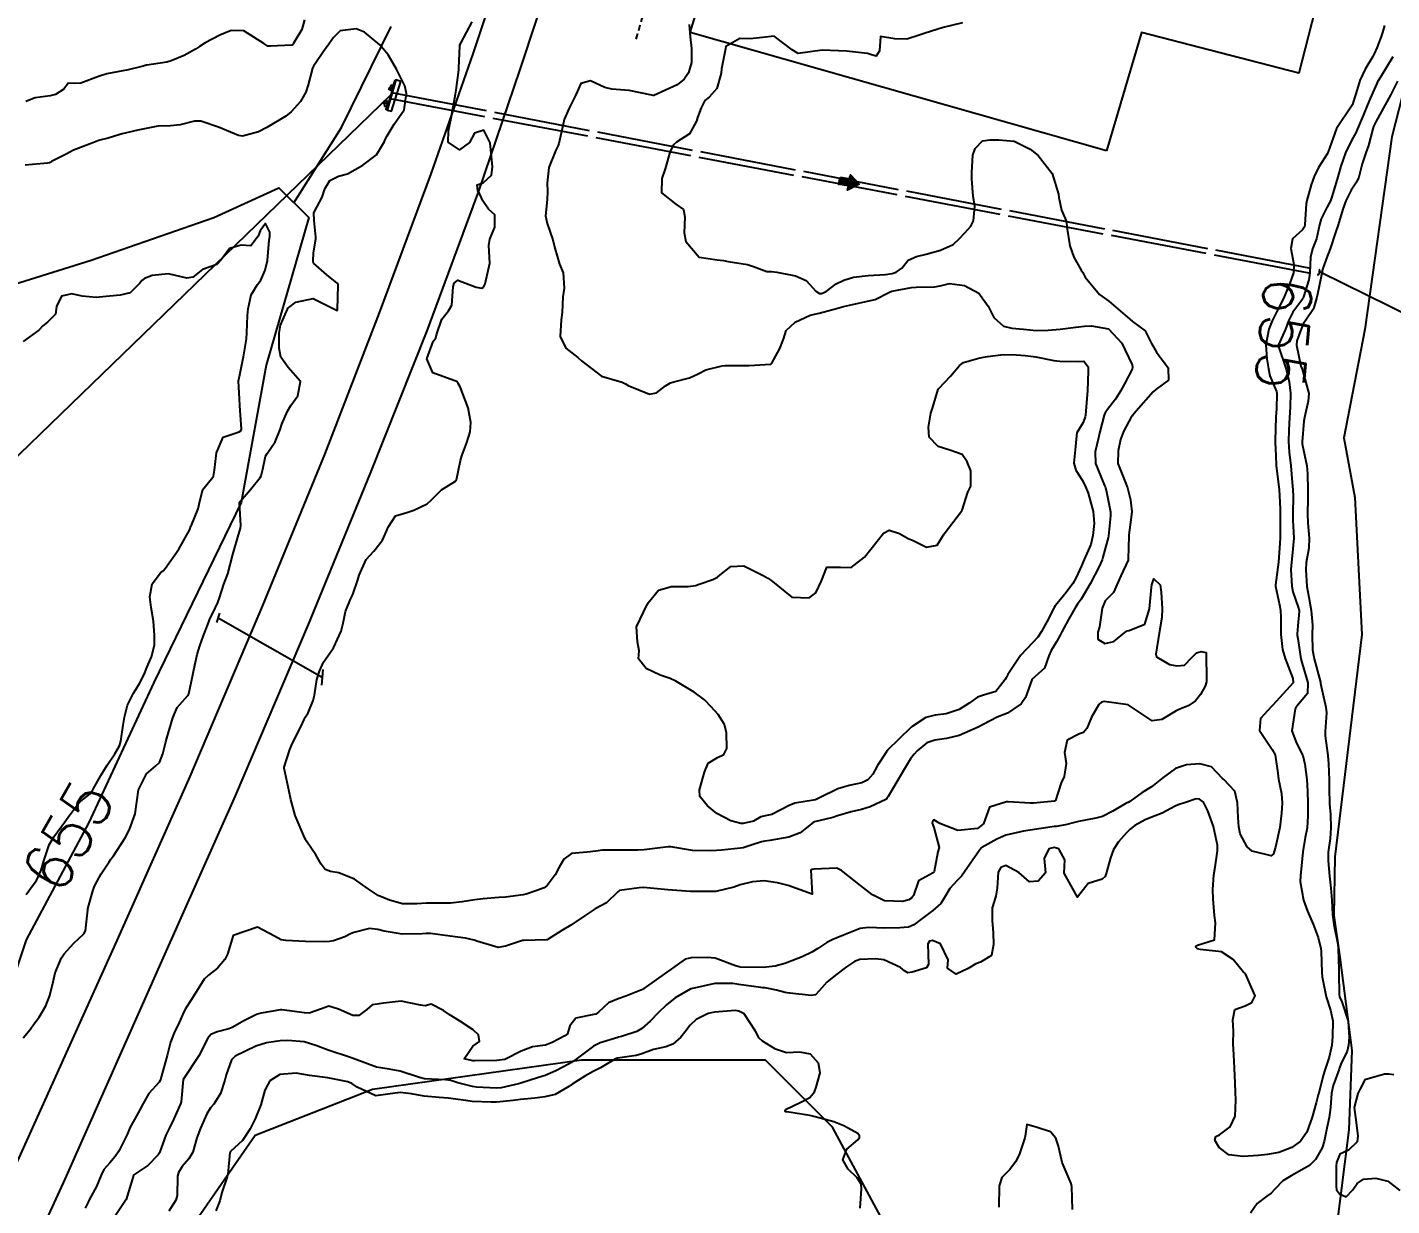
# Model space of a CAD drawing. Header units: metres. Extents: x 292545 to 299085, y 7450245 to 7463078.
# Drawn here: x 296581.4 to 296694.6, y 7460554.3 to 7460652 of the extents above; entities that cross this region are included whole.
import ezdxf
from ezdxf.enums import TextEntityAlignment as Align

# ---------------------------------------------------------------- set-up
doc = ezdxf.new("R2010")
doc.units = ezdxf.units.M
for name, pattern in [('CONTINUO', [0]), ('DASHED', [0.75, 0.5, -0.25]), ('TRACEJADO', [8.7, 8, -0.7])]:
    doc.linetypes.add(name, pattern=pattern)
for name, color, linetype in [('BUEIRO', 151, 'Continuous'), ('Cotas', 45, 'Continuous'), ('Curvas de Nivel 1m', 11, 'Continuous'), ('Curvas de Nivel 5m', 15, 'Continuous'), ('Edificações', 30, 'Continuous'), ('GALERIA', 45, 'Continuous'), ('Hidrografia', 140, 'Continuous'), ('Linha Férrea', 20, 'Continuous'), ('Pórtico', 62, 'Continuous'), ('TEXTO', 45, 'Continuous'), ('Vias Secundárias', 230, 'DASHED')]:
    doc.layers.add(name, color=color, linetype=linetype)
doc.styles.add('SIMPLEX', font='simplex', dxfattribs={"height": 0.2})
doc.styles.add('Style-STANDARD', font='STANDARD.shx')

msp = doc.modelspace()

# ---------------------------------------------------------------- hatches: boundary and pattern name
at = {"layer": 'TEXTO'}
msp.add_hatch(color=256, dxfattribs=at).paths.add_polyline_path([(296648.8, 7460639.61), (296649.6, 7460639.47), (296649.66, 7460639.81), (296650.4, 7460639.03), (296649.43, 7460638.55), (296649.49, 7460638.89), (296648.69, 7460639.03)])

# ---------------------------------------------------------------- linework, layer by layer
at = {"layer": 'BUEIRO', "linetype": 'CONTINUO'}
msp.add_polyline3d([(296688.58, 7460631.93, 0), (296688.51, 7460631.53, 0)], dxfattribs=at)
at = {"layer": 'Curvas de Nivel 1m', "flags": 128}
for points, elevation in [([(296604.38, 7460652.66), (296604.16, 7460651.86), (296603.45, 7460650.67), (296603.41, 7460650.61), (296603.34, 7460650.57), (296601.56, 7460650.48), (296601.34, 7460650.49), (296601.02, 7460650.7), (296599.35, 7460651.74), (296598.31, 7460651.77), (296597.35, 7460651.39), (296596.15, 7460650.76), (296595.66, 7460650.45), (296595.33, 7460650.23), (296594.4, 7460649.7), (296593.32, 7460649.25), (296592.96, 7460649.16), (296591.31, 7460648.9), (296591.25, 7460648.89), (296591.01, 7460648.82), (296589.64, 7460648.5), (296589.31, 7460648.43), (296587.99, 7460648.17), (296587.3, 7460647.97), (296585.84, 7460647.42), (296585.3, 7460647.37), (296584.78, 7460647.41), (296584.42, 7460646.9), (296583.73, 7460646.47), (296583.29, 7460646.37), (296582.03, 7460646.18), (296581.28, 7460645.9)], 657), ([(296658.97, 7460652.41), (296657.36, 7460652.03), (296655.86, 7460651.55), (296655.35, 7460651.39), (296654.35, 7460651.07), (296653.35, 7460651.08), (296652.15, 7460651.29), (296652.08, 7460650.09), (296651.79, 7460649.64), (296651.33, 7460649.78), (296651.09, 7460649.86), (296649.33, 7460650.07), (296647.33, 7460650.15), (296645.33, 7460649.88), (296644.84, 7460650.18), (296643.35, 7460651.3), (296642.36, 7460651.19), (296641.35, 7460651.08), (296640.48, 7460651.1), (296639.34, 7460650.44), (296639.3, 7460650.28), (296639.29, 7460650.25), (296638.97, 7460648.6), (296638.93, 7460648.25), (296638.59, 7460646.96), (296637.95, 7460646.26), (296637.59, 7460645.97), (296637.28, 7460645.36), (296636.98, 7460644.56), (296636.89, 7460644.27), (296636.32, 7460643.21), (296635.25, 7460642.51), (296634.99, 7460642.29), (296634.71, 7460641.77), (296634.31, 7460640.31), (296634.01, 7460639.51), (296634, 7460638.31), (296635.18, 7460637.37), (296635.81, 7460636.92), (296635.94, 7460636.29), (296635.86, 7460634.99), (296636.02, 7460634.29), (296637.13, 7460632.98), (296638.62, 7460632.76), (296639.13, 7460632.7), (296639.52, 7460632.63), (296641.12, 7460632.37), (296641.63, 7460632.21), (296642.72, 7460631.8), (296643.12, 7460631.79), (296643.56, 7460631.75), (296645.12, 7460631.44), (296645.99, 7460631.04), (296646.78, 7460630.15), (296647.1, 7460629.98), (296647.27, 7460629.98), (296647.65, 7460630.14), (296648.48, 7460630.77), (296649.11, 7460631.08), (296649.92, 7460631.32), (296651.12, 7460631.45), (296652.56, 7460631.53), (296653.12, 7460631.64), (296653.45, 7460631.75), (296653.93, 7460632.07), (296654.45, 7460632.74), (296655.13, 7460633.05), (296655.95, 7460633.23), (296657.14, 7460633.55), (296658.18, 7460634.02), (296658.67, 7460634.5), (296659.16, 7460634.99), (296659.64, 7460635.54), (296659.88, 7460636), (296659.98, 7460637.21), (296659.84, 7460638), (296659.73, 7460639.48), (296659.72, 7460640), (296659.81, 7460641.43), (296660.02, 7460642), (296660.62, 7460642.63), (296661.25, 7460642.71), (296661.97, 7460642.7), (296663.25, 7460642.6), (296664.57, 7460641.95), (296665.23, 7460641.4), (296666.4, 7460639.93), (296666.92, 7460638.2), (296666.96, 7460637.92), (296667.18, 7460636.88), (296667.46, 7460636.2), (296667.57, 7460635.91), (296667.62, 7460635.46), (296667.86, 7460633.91), (296668.2, 7460632.97), (296668.81, 7460631.89), (296668.93, 7460631.7), (296669.12, 7460631.33), (296670.31, 7460629.88), (296671.09, 7460629.32), (296672.83, 7460627.85), (296673.07, 7460627.66), (296674.1, 7460626.87), (296674.62, 7460625.83), (296675.04, 7460625.11), (296676.01, 7460623.81), (296676.04, 7460622.78), (296675, 7460622.01), (296674.77, 7460621.82), (296673.36, 7460620.22), (296673.06, 7460619.85), (296673.02, 7460619.81), (296672.98, 7460619.77), (296672.3, 7460618.52), (296672.07, 7460617.86), (296671.88, 7460616.93), (296671.85, 7460615.86), (296672.44, 7460614.34), (296672.64, 7460613.85), (296672.9, 7460612.85), (296673.01, 7460611.85), (296672.87, 7460610.79), (296672.74, 7460609.97), (296672.74, 7460609.85), (296672.71, 7460607.97), (296672.69, 7460607.85), (296672.1, 7460606.57), (296671.78, 7460605.86), (296671.49, 7460605.18), (296670.8, 7460604.49), (296670.54, 7460603.87), (296670.31, 7460602.34), (296670.19, 7460601.88), (296670.18, 7460601.3), (296670.75, 7460600.94), (296671.51, 7460601.11), (296672.42, 7460601.85), (296672.62, 7460602), (296672.77, 7460602.02), (296674.07, 7460602.54), (296674.46, 7460603.82), (296674.62, 7460605.63), (296674.65, 7460605.82), (296674.82, 7460606.32), (296675.35, 7460605.81), (296675.43, 7460605.19), (296675.53, 7460603.81), (296675.5, 7460603.09), (296675.27, 7460601.81), (296674.98, 7460600.07), (296675.06, 7460599.83), (296676.13, 7460599.2), (296676.74, 7460599.08), (296677.37, 7460599.16), (296677.98, 7460599.79), (296678.36, 7460600.17), (296678.75, 7460600.29), (296679.18, 7460600.21), (296679.16, 7460599.77), (296679.19, 7460598.23), (296679.2, 7460597.77), (296679.08, 7460597.41), (296678.71, 7460596.73), (296678.29, 7460596.19), (296677.68, 7460595.79), (296676.98, 7460595.51), (296676.69, 7460595.36), (296675.5, 7460594.64), (296674.68, 7460594.53), (296672.69, 7460595.85), (296670.7, 7460596.14), (296670.49, 7460596.08), (296670.26, 7460595.88), (296669.65, 7460594.85), (296669.27, 7460593.89), (296668.99, 7460593.57), (296668.67, 7460593.45), (296667.63, 7460592.94), (296667.41, 7460591.91), (296667.55, 7460590.99), (296667.4, 7460589.91), (296667.13, 7460589.4), (296666.67, 7460587.92), (296666.63, 7460587.89), (296666.6, 7460587.88), (296664.84, 7460587.7), (296664.6, 7460587.7), (296662.75, 7460587.82), (296662.6, 7460587.82), (296661.21, 7460587.37), (296660.69, 7460585.99), (296660.63, 7460585.93), (296660.57, 7460585.89), (296660.19, 7460585.61), (296658.57, 7460585.45), (296657.09, 7460586.03), (296656.58, 7460586.32), (296656.47, 7460586.15), (296656.43, 7460586.04), (296656.57, 7460585.69), (296657.02, 7460584.04), (296656.92, 7460583.66), (296656.61, 7460582.04), (296656.59, 7460581.98), (296656.53, 7460581.94), (296655.31, 7460581.27), (296654.88, 7460580.06), (296654.73, 7460579.82), (296654.5, 7460579.68), (296653.98, 7460579.55), (296652.5, 7460579.62), (296651.49, 7460580.1), (296650.51, 7460580.89), (296648.93, 7460582.13), (296648.53, 7460582.32), (296646.62, 7460582.24), (296646.53, 7460582.21), (296646.5, 7460582.2), (296646.38, 7460582.16), (296646.5, 7460580.16), (296644.51, 7460580.87), (296643.6, 7460581.11), (296642.52, 7460581.26), (296641.55, 7460581.18), (296640.51, 7460580.92), (296639.99, 7460580.75), (296638.5, 7460580.38), (296638.39, 7460580.37), (296636.5, 7460580.37), (296636.41, 7460580.38), (296634.51, 7460580.53), (296634.25, 7460580.56), (296632.51, 7460580.72), (296632.14, 7460580.69), (296630.5, 7460580.46), (296630.44, 7460580.42), (296630.37, 7460580.35), (296629.43, 7460579.43), (296628.49, 7460578.93), (296627.65, 7460578.38), (296626.47, 7460577.59), (296625.72, 7460577.16), (296624.58, 7460576.42), (296624.51, 7460576.37), (296624.46, 7460576.36), (296622.57, 7460576.33), (296622.46, 7460576.31), (296621.06, 7460575.85), (296620.45, 7460575.74), (296618.67, 7460576.27), (296618.46, 7460576.35), (296617.73, 7460576.5), (296616.46, 7460576.67), (296614.83, 7460576.9), (296614.47, 7460576.9), (296614.14, 7460576.87), (296612.47, 7460576.85), (296610.98, 7460577.09), (296610.47, 7460577.23), (296609.77, 7460577.3), (296608.47, 7460576.99), (296608.2, 7460576.88), (296607.73, 7460576.62), (296606.8, 7460576.29), (296606.46, 7460576.23), (296606.02, 7460576.2), (296604.46, 7460576.23), (296602.82, 7460576.31), (296602.46, 7460576.36), (296601.89, 7460576.69), (296600.47, 7460577.42), (296598.46, 7460576.73), (296598, 7460575.19), (296597.78, 7460574.74), (296597.17, 7460574.01), (296596.42, 7460573.44), (296596.06, 7460573.11), (296595.84, 7460572.76), (296594.96, 7460571.33), (296594.59, 7460570.78), (296594.51, 7460570.66), (296594.39, 7460570.45), (296593.88, 7460569.27), (296593.64, 7460568.79), (296593.26, 7460567.88), (296592.99, 7460566.79), (296592.85, 7460566.28), (296592.44, 7460564.8), (296592.41, 7460564.71), (296592.32, 7460564.57), (296591.47, 7460563.64), (296590.99, 7460562.81), (296590.76, 7460562.34), (296590.28, 7460561.48), (296589.93, 7460560.83), (296589.67, 7460560.23), (296588.99, 7460558.84), (296588.69, 7460558.4), (296588.24, 7460557.88), (296587.75, 7460557.33), (296587.51, 7460556.86), (296587.14, 7460555.93), (296586.56, 7460554.87), (296586.44, 7460554.63), (296586.2, 7460554.13)], 656), ([(296636.3, 7460652.28), (296636.38, 7460651.25), (296636.48, 7460650.28), (296636.48, 7460649.13), (296636.24, 7460648.28), (296635.86, 7460647.73), (296635.3, 7460647.28), (296633.37, 7460646.4), (296633.29, 7460646.38), (296633.19, 7460646.42), (296631.3, 7460646.8), (296629.86, 7460646.92), (296629.3, 7460647.06), (296628.09, 7460647.6), (296627.3, 7460647.39), (296626.99, 7460646.7), (296626.87, 7460646.39), (296626.34, 7460645.34), (296625.93, 7460644.4), (296625.8, 7460643.86), (296625.49, 7460642.41), (296625.42, 7460642.23), (296625.24, 7460641.86), (296624.65, 7460640.42), (296624.5, 7460639.13), (296624.55, 7460638.42), (296624.52, 7460637.75), (296624.38, 7460636.42), (296624.52, 7460635.77), (296624.98, 7460634.41), (296625.14, 7460633.72), (296625.52, 7460632.41), (296625.84, 7460631.68), (296625.93, 7460630.4), (296625.8, 7460629.7), (296625.75, 7460628.4), (296625.68, 7460627.79), (296625.6, 7460626.4), (296626.07, 7460625.43), (296627.04, 7460624.66), (296627.36, 7460624.39), (296629.01, 7460623.12), (296630.73, 7460622.62), (296631.01, 7460622.48), (296631.24, 7460622.34), (296633, 7460621.63), (296633.58, 7460621.74), (296634.32, 7460622.31), (296634.75, 7460622.56), (296635.01, 7460622.63), (296636.32, 7460622.97), (296637.02, 7460623.3), (296637.66, 7460623.63), (296639.03, 7460623.97), (296639.28, 7460623.99), (296641.03, 7460623.99), (296641.27, 7460623.99), (296643.03, 7460624.1), (296643.09, 7460624.14), (296643.13, 7460624.2), (296643.82, 7460625.42), (296644.1, 7460626.19), (296644.34, 7460626.9), (296645.07, 7460627.59), (296646.31, 7460628.16), (296646.92, 7460628.31), (296647.08, 7460628.34), (296648.5, 7460628.72), (296649.08, 7460628.88), (296650.09, 7460629.12), (296651.09, 7460629.33), (296651.72, 7460629.47), (296652.9, 7460630.08), (296653.1, 7460630.15), (296654.72, 7460630.46), (296655.11, 7460630.5), (296656.63, 7460630.52), (296657.11, 7460630.6), (296657.88, 7460630.79), (296659.11, 7460630.63), (296660.3, 7460630), (296661.09, 7460628.92), (296661.57, 7460627.98), (296662.37, 7460627.27), (296663.06, 7460627.09), (296664.02, 7460627), (296665.06, 7460626.9), (296666.06, 7460626.93), (296667.06, 7460627), (296668.35, 7460627.18), (296669.07, 7460627.27), (296669.65, 7460627.3), (296671.06, 7460627.04), (296672.17, 7460625.86), (296673.03, 7460624.06), (296673.07, 7460623.85), (296673.02, 7460623.69), (296672.39, 7460622.47), (296672.07, 7460621.86), (296671.66, 7460621.2), (296670.99, 7460620.35), (296670.79, 7460620.07), (296670.72, 7460619.87), (296670.35, 7460618.49), (296670.2, 7460617.88), (296669.97, 7460616.85), (296669.98, 7460615.88), (296670.73, 7460614.06), (296670.81, 7460613.87), (296670.91, 7460613.51), (296671.22, 7460611.87), (296671.22, 7460611.52), (296671.06, 7460609.87), (296671.03, 7460609.7), (296670.85, 7460609.03), (296670.61, 7460608.1), (296670.54, 7460607.87), (296670.29, 7460607.34), (296669.56, 7460605.89), (296668.8, 7460604.63), (296668.49, 7460604.21), (296668.29, 7460603.9), (296667.74, 7460602.94), (296667.2, 7460601.92), (296667.05, 7460601.63), (296666.75, 7460601.08), (296666.31, 7460600.36), (296666.12, 7460599.93), (296665.77, 7460598.89), (296664.72, 7460597.97), (296664.71, 7460597.94), (296664.19, 7460596.46), (296663.83, 7460595.95), (296662.69, 7460595.18), (296661.83, 7460594.83), (296660.68, 7460594.23), (296660.27, 7460594), (296658.67, 7460593.31), (296657.62, 7460593.08), (296656.66, 7460592.94), (296656.01, 7460592.7), (296655.2, 7460592.05), (296654.95, 7460591.76), (296654.64, 7460591.37), (296654.14, 7460590.56), (296653.88, 7460590.07), (296652.78, 7460588.27), (296652.69, 7460588.09), (296652.65, 7460588.04), (296652.6, 7460588.01), (296651.29, 7460587.4), (296650.59, 7460587.18), (296649.72, 7460586.99), (296648.58, 7460586.65), (296648.19, 7460586.53), (296646.68, 7460586.16), (296646.57, 7460586.11), (296645.49, 7460585.25), (296644.56, 7460584.88), (296642.97, 7460584.62), (296642.56, 7460584.55), (296642.28, 7460584.49), (296641.42, 7460584.22), (296640.77, 7460584.01), (296640.55, 7460583.97), (296638.98, 7460583.82), (296638.55, 7460583.78), (296638.03, 7460583.74), (296636.55, 7460583.79), (296634.77, 7460584.08), (296634.55, 7460584.09), (296632.99, 7460583.88), (296632.55, 7460583.84), (296632.04, 7460583.82), (296630.55, 7460583.82), (296629.1, 7460583.81), (296628.55, 7460583.73), (296627.82, 7460583.65), (296626.54, 7460583.53), (296625.89, 7460583.05), (296625.5, 7460582.41), (296625.17, 7460581.77), (296624.52, 7460580.87), (296624.25, 7460580.68), (296623.58, 7460580.43), (296622.77, 7460580.17), (296622.51, 7460580.11), (296621.06, 7460579.9), (296620.5, 7460579.87), (296619.21, 7460579.77), (296618.5, 7460579.69), (296617.47, 7460579.53), (296616.5, 7460579.42), (296615.6, 7460579.42), (296614.5, 7460579.41), (296613.7, 7460579.35), (296612.5, 7460579.37), (296611.43, 7460579.65), (296610.5, 7460580.05), (296609.66, 7460580.6), (296608.52, 7460581.41), (296607.23, 7460581.92), (296606.53, 7460582.05), (296606.1, 7460582.21), (296605.77, 7460582.64), (296605.31, 7460583.42), (296604.55, 7460584.56), (296604.49, 7460584.66), (296604.41, 7460584.81), (296603.62, 7460586.67), (296603.25, 7460588.02), (296603.12, 7460588.67), (296602.69, 7460590.62), (296602.69, 7460590.68), (296603.16, 7460592.16), (296603.4, 7460592.67), (296604.11, 7460594.1), (296604.36, 7460594.65), (296604.47, 7460594.86), (296604.68, 7460595.19), (296605.11, 7460596.23), (296605.2, 7460596.65), (296605.41, 7460597.95), (296605.63, 7460598.64), (296605.96, 7460599.4), (296606.74, 7460600.51), (296606.79, 7460600.59), (296606.81, 7460600.63), (296607.42, 7460601.96), (296607.6, 7460602.62), (296607.79, 7460603.61), (296608.21, 7460604.62), (296608.39, 7460605.02), (296608.81, 7460606.22), (296608.92, 7460606.61), (296609.51, 7460607.92), (296610.12, 7460608.59), (296610.85, 7460609.52), (296611.19, 7460610.25), (296611.31, 7460610.58), (296611.92, 7460611.52), (296612.88, 7460611.82), (296613.44, 7460611.99), (296614.56, 7460612.53), (296614.9, 7460612.82), (296615.74, 7460613.69), (296616.91, 7460614.41), (296616.97, 7460614.45), (296616.99, 7460614.51), (296617.32, 7460616.11), (296617.44, 7460616.5), (296617.84, 7460617.61), (296618.12, 7460618.5), (296618.19, 7460619.28), (296617.96, 7460620.5), (296617.28, 7460622.22), (296617.13, 7460622.51), (296617.01, 7460622.66), (296616.76, 7460622.76), (296615.02, 7460623.4), (296614.53, 7460624.54), (296615.05, 7460626), (296615.27, 7460626.3), (296615.34, 7460626.53), (296615.76, 7460627.84), (296616.33, 7460628.52), (296616.6, 7460629), (296616.7, 7460630.51), (296616.8, 7460630.82), (296617.11, 7460631.08), (296618.61, 7460630.49), (296619.1, 7460630.4), (296619.24, 7460630.49), (296619.38, 7460630.76), (296619.76, 7460632.48), (296619.67, 7460633.96), (296619.75, 7460634.48), (296620.17, 7460635.48), (296620.16, 7460636.48), (296619.65, 7460636.96), (296619.18, 7460637.66), (296618.92, 7460638.21), (296618.77, 7460638.49), (296618.71, 7460638.98), (296619.2, 7460639.14), (296619.9, 7460639.79), (296619.98, 7460640.47), (296619.85, 7460641.87), (296619.77, 7460642.47), (296619.26, 7460643.51), (296618.49, 7460643.26), (296618.06, 7460642.5), (296617.24, 7460641.88), (296616.29, 7460642.52), (296616.32, 7460643.46), (296616.54, 7460644.52), (296616.65, 7460645.15), (296616.91, 7460646.51), (296616.97, 7460646.84), (296617.18, 7460648.51), (296617.19, 7460648.64), (296617.26, 7460650.51), (296617.27, 7460650.59), (296617.35, 7460650.73), (296618.28, 7460652.5)], 657), ([(296581.05, 7460568.25), (296581.63, 7460568.93), (296581.94, 7460569.37), (296582.38, 7460569.97), (296582.92, 7460570.91), (296583.25, 7460571.76), (296583.53, 7460572.9), (296583.69, 7460573.63), (296584.22, 7460574.89), (296584.45, 7460575.2), (296585.25, 7460576.09), (296586.07, 7460576.87), (296586.21, 7460577.13), (296586.4, 7460578.87), (296586.41, 7460578.95), (296586.49, 7460579.25), (296586.86, 7460580.51), (296587, 7460580.87), (296587.53, 7460581.85), (296588.18, 7460582.85), (296588.33, 7460583.06), (296588.54, 7460583.35), (296589.5, 7460584.84), (296589.88, 7460585.52), (296590.35, 7460586.82), (296590.6, 7460588.82), (296591.29, 7460590.15), (296592.05, 7460590.81), (296592.36, 7460591.08), (296592.64, 7460591.79), (296592.88, 7460592.8), (296592.96, 7460593.1), (296593.47, 7460594.79), (296593.83, 7460595.64), (296594.7, 7460596.64), (296594.76, 7460596.72), (296594.78, 7460596.77), (296595.12, 7460598.36), (296595.2, 7460598.77), (296595.48, 7460600.02), (296595.71, 7460600.76), (296595.99, 7460601.52), (296596.45, 7460602.75), (296596.54, 7460602.98), (296596.78, 7460603.45), (296597.19, 7460604.35), (296597.34, 7460604.74), (296597.69, 7460605.86), (296598.01, 7460606.73), (296598.45, 7460608.33), (296598.54, 7460608.72), (296598.85, 7460609.75), (296599.06, 7460610.52), (296599.09, 7460610.72), (296599, 7460612.61), (296599.04, 7460612.72), (296599.91, 7460613.71), (296600.71, 7460614.7), (296600.78, 7460614.84), (296600.92, 7460615.4), (296601.16, 7460616.47), (296601.28, 7460616.7), (296601.95, 7460617.68), (296602.35, 7460618.69), (296602.51, 7460619.14), (296602.98, 7460620.22), (296603.24, 7460620.68), (296603.82, 7460621.49), (296604.04, 7460622.66), (296603.02, 7460623.84), (296602.43, 7460624.69), (296602.29, 7460625.44), (296602.27, 7460626.69), (296602.4, 7460627.35), (296602.97, 7460628.68), (296603.01, 7460628.75), (296603.08, 7460628.82), (296603.65, 7460629.24), (296605.09, 7460629.54), (296606.92, 7460628.63), (296607.08, 7460628.57), (296607.11, 7460628.61), (296607.11, 7460628.63), (296607.12, 7460628.67), (296607.18, 7460630.63), (296607.18, 7460630.71), (296607.1, 7460630.82), (296606.24, 7460631.51), (296605.12, 7460632.47), (296605.09, 7460632.62), (296605.09, 7460632.65), (296605.09, 7460632.68), (296605.13, 7460633.31), (296605.31, 7460634.49), (296605.31, 7460634.65), (296605.17, 7460636.01), (296605.15, 7460636.65), (296605.15, 7460636.67), (296605.17, 7460636.71), (296605.86, 7460637.97), (296606.06, 7460638.64), (296606.49, 7460639.35), (296607.21, 7460639.69), (296607.94, 7460639.89), (296609.22, 7460640.6), (296610.34, 7460641.48), (296611.01, 7460642.58), (296611.08, 7460642.74), (296611.25, 7460643.05), (296611.81, 7460644.02), (296612.21, 7460644.57), (296612.64, 7460645.21), (296612.85, 7460646.56), (296612.69, 7460647.18), (296612.02, 7460648.57), (296611.33, 7460649.76), (296610.62, 7460650.59), (296609.35, 7460651.63), (296608.66, 7460651.92), (296607.35, 7460651.76), (296606.78, 7460651.2), (296606.4, 7460650.64), (296605.95, 7460650.03), (296605.32, 7460649.1), (296605.14, 7460648.83), (296605.05, 7460648.65), (296604.68, 7460647.28), (296604.48, 7460646.66), (296604.05, 7460645.9), (296603.28, 7460645.03), (296602.83, 7460644.68), (296601.26, 7460643.72), (296600.58, 7460643.38), (296599.25, 7460643.02), (296598.91, 7460643.06), (296597.26, 7460643.75), (296595.78, 7460644.25), (296595.27, 7460644.27), (296594.08, 7460643.96), (296593.26, 7460643.88), (296592.23, 7460643.83), (296591.26, 7460643.64), (296590.57, 7460643.51), (296589.25, 7460643.2), (296588.97, 7460643.12), (296588.09, 7460642.85), (296587.41, 7460642.69), (296587.24, 7460642.63), (296586.83, 7460642.46), (296585.23, 7460641.85), (296584.6, 7460641.53), (296583.41, 7460640.91), (296583.29, 7460640.84), (296583.22, 7460640.8), (296583.07, 7460640.77), (296581.22, 7460640.6)], 656), ([(296694.66, 7460649.59), (296693.62, 7460647.91), (296693.43, 7460647.61), (296693.39, 7460647.53), (296693.31, 7460647.37), (296692.76, 7460646.14), (296692.55, 7460645.62), (296692.18, 7460644.72), (296691.73, 7460643.63), (296691.59, 7460643.3), (296691.25, 7460642.71), (296690.72, 7460641.64), (296690.35, 7460640.52), (296690.09, 7460639.65), (296689.62, 7460638.08), (296689.47, 7460637.66), (296689.19, 7460637.1), (296688.7, 7460636.15), (296688.57, 7460635.67), (296688.32, 7460634.5), (296688, 7460633.67), (296687.83, 7460632.98), (296687.78, 7460631.67), (296687.69, 7460631.09), (296687.25, 7460629.68), (296687.2, 7460629.57), (296687.09, 7460629.41), (296686.35, 7460628.42), (296686.01, 7460627.69), (296685.75, 7460627.01), (296685.18, 7460625.7), (296685.17, 7460625.58), (296685.8, 7460623.69), (296686.05, 7460622.65), (296686.16, 7460621.69), (296686.13, 7460620.55), (296686.08, 7460619.69), (296686.02, 7460618.63), (296686, 7460617.69), (296686.05, 7460616.8), (296686.18, 7460615.69), (296686.31, 7460614.29), (296686.37, 7460613.69), (296686.38, 7460613.17), (296686.35, 7460611.69), (296686.37, 7460611.18), (296686.44, 7460609.69), (296686.31, 7460608.22), (296686.24, 7460607.69), (296686.2, 7460607.07), (296686.26, 7460605.69), (296686.35, 7460605.23), (296686.8, 7460603.95), (296686.87, 7460603.68), (296686.88, 7460603.59), (296686.77, 7460602.41), (296686.71, 7460601.74), (296686.71, 7460601.68), (296686.71, 7460601.63), (296686.76, 7460601.37), (296687.03, 7460599.68), (296687.13, 7460599.28), (296687.59, 7460597.67), (296687.57, 7460596.81), (296686.69, 7460595.75), (296686.63, 7460595.68), (296686.55, 7460595.54), (296686.28, 7460593.69), (296686.66, 7460592.69), (296687.18, 7460591.67), (296687.36, 7460590.95), (296687.52, 7460589.67), (296687.58, 7460588.71), (296687.61, 7460587.67), (296687.61, 7460586.64), (296687.54, 7460585.67), (296687.39, 7460584.85), (296687.19, 7460583.67), (296687.13, 7460583.09), (296686.98, 7460581.68), (296686.97, 7460581.22), (296687.23, 7460579.67), (296687.56, 7460578.74), (296688.04, 7460577.67), (296688.47, 7460576.56), (296688.68, 7460575.66), (296688.7, 7460575.4), (296688.76, 7460573.66), (296688.78, 7460573.3), (296689.13, 7460571.65), (296689.49, 7460570.55), (296689.68, 7460569.65), (296689.65, 7460568.37), (296689.58, 7460567.65), (296689.37, 7460566.63), (296689.03, 7460565.65), (296688.86, 7460565.12), (296688.5, 7460563.66), (296688.46, 7460563.51), (296688.3, 7460562.86), (296687.97, 7460561.66), (296687.53, 7460560.42), (296686.98, 7460559.68), (296686.26, 7460559.16), (296685.2, 7460558.75), (296684.25, 7460558.57), (296683.47, 7460558.5), (296682.25, 7460558.4), (296681.06, 7460558.55), (296680.26, 7460559.14), (296679.89, 7460559.76), (296679.97, 7460560.06), (296680.27, 7460560.19), (296681.17, 7460560.86), (296681.58, 7460561.74), (296681.64, 7460563.07), (296681.6, 7460563.74), (296681.57, 7460564.49), (296681.52, 7460565.74), (296681.45, 7460566.84), (296681.42, 7460567.74), (296681.44, 7460568.81), (296681.39, 7460569.74), (296681.54, 7460570.6), (296682.4, 7460570.89), (296682.96, 7460571.17), (296683.23, 7460571.72), (296682.43, 7460573.54), (296682.34, 7460573.64), (296682.25, 7460573.73), (296681.42, 7460574.73), (296680.45, 7460575.39), (296678.66, 7460575.57), (296678.45, 7460575.63), (296678.29, 7460575.78), (296678.35, 7460575.88), (296678.46, 7460575.92), (296679.85, 7460576.38), (296679.95, 7460577.77), (296679.87, 7460578.39), (296679.75, 7460579.77), (296679.73, 7460580.55), (296679.81, 7460581.77), (296679.92, 7460582.39), (296680.11, 7460583.76), (296680.1, 7460584.22), (296679.79, 7460585.77), (296679.31, 7460587.06), (296678.94, 7460587.78), (296678.61, 7460588.04), (296678.33, 7460588.06), (296677.53, 7460587.79), (296676.84, 7460587.56), (296676.6, 7460587.46), (296675.51, 7460586.89), (296674.58, 7460586.51), (296674.1, 7460586.32), (296673.25, 7460585.84), (296672.87, 7460585.55), (296672.57, 7460585.24), (296671.91, 7460584.51), (296671.48, 7460583.86), (296671.23, 7460583.18), (296670.88, 7460581.87), (296670.78, 7460581.62), (296670.53, 7460581.4), (296669.37, 7460581.04), (296668.5, 7460579.9), (296667.39, 7460581.91), (296667.44, 7460583.02), (296666.95, 7460583.92), (296666.55, 7460584.02), (296666.11, 7460583.93), (296665.72, 7460583.11), (296665.83, 7460581.93), (296665.23, 7460581.24), (296664.52, 7460581.17), (296663.63, 7460581.96), (296662.54, 7460582.53), (296662.14, 7460582.38), (296661.91, 7460581.98), (296661.84, 7460580.65), (296661.71, 7460579.98), (296661.43, 7460579.04), (296661.42, 7460577.98), (296661.49, 7460576.96), (296661.54, 7460575.98), (296661.37, 7460575.06), (296660.44, 7460574.52), (296660.05, 7460574.39), (296659.43, 7460574), (296658.43, 7460573.52), (296657.72, 7460574.03), (296657.76, 7460574.71), (296657.14, 7460576.03), (296656.47, 7460576.33), (296656.23, 7460576.27), (296656.08, 7460576.04), (296656.14, 7460574.34), (296655.97, 7460574.04), (296654.78, 7460573.7), (296654.43, 7460573.64), (296654.16, 7460573.79), (296653.82, 7460574.07), (296652.44, 7460574.71), (296651.74, 7460574.8), (296650.44, 7460574.73), (296649.99, 7460574.57), (296649.34, 7460574.13), (296648.43, 7460573.45), (296647.71, 7460572.86), (296647.08, 7460572.15), (296646.76, 7460571.8), (296646.41, 7460571.75), (296644.64, 7460571.95), (296644.41, 7460571.98), (296644.24, 7460572.01), (296643.53, 7460572.19), (296642.6, 7460572.39), (296642.41, 7460572.4), (296642.22, 7460572.41), (296640.42, 7460572.66), (296639.92, 7460572.74), (296638.42, 7460572.75), (296636.45, 7460572.32), (296636.41, 7460572.31), (296636.4, 7460572.3), (296636.36, 7460572.28), (296635.13, 7460571.57), (296634.4, 7460570.99), (296633.72, 7460570.31), (296633.06, 7460569.64), (296632.37, 7460569.02), (296631.94, 7460568.77), (296630.67, 7460568.35), (296630.42, 7460568.29), (296630.36, 7460568.28), (296628.9, 7460567.82), (296628.35, 7460567.55), (296626.79, 7460566.39), (296626.54, 7460566.2), (296626.34, 7460566.08), (296625.22, 7460565.52), (296624.33, 7460565.13), (296623.8, 7460564.95), (296622.32, 7460564.5), (296622.13, 7460564.44), (296620.68, 7460564.11), (296620.32, 7460564.08), (296618.65, 7460564.16), (296618.32, 7460564.2), (296617.09, 7460564.51), (296616.51, 7460564.7), (296616.33, 7460564.74), (296616.09, 7460564.76), (296614.33, 7460564.85), (296613.92, 7460564.95), (296612.33, 7460565.49), (296611.4, 7460565.64), (296610.34, 7460565.82), (296608.41, 7460566.54), (296608.34, 7460566.57), (296608.2, 7460566.61), (296606.35, 7460567.23), (296605.33, 7460567.62), (296604.36, 7460567.91), (296603.01, 7460568.02), (296602.36, 7460567.99), (296601.22, 7460567.83), (296600.35, 7460567.56), (296598.63, 7460566.73), (296598.34, 7460566.41), (296597.89, 7460565.17), (296597.77, 7460564.74), (296597.42, 7460563.62), (296596.85, 7460562.74), (296596.59, 7460562.45), (296596.28, 7460561.94), (296595.75, 7460560.76), (296595.46, 7460559.95), (296595.13, 7460558.77), (296594.8, 7460558.21), (296594.23, 7460557.57), (296593.93, 7460557.08), (296593.85, 7460556.78), (296593.81, 7460555.18), (296593.7, 7460554.79), (296593.12, 7460553.86)], 654), ([(296695.03, 7460647.58), (296694.46, 7460646.42), (296694.02, 7460645.6), (296693.27, 7460644.26), (296693.05, 7460643.82), (296692.99, 7460643.61), (296692.63, 7460642.24), (296692.41, 7460641.62), (296692.12, 7460640.73), (296691.83, 7460639.62), (296691.64, 7460639.19), (296691.2, 7460638.53), (296690.75, 7460637.64), (296690.51, 7460636.96), (296690.11, 7460635.65), (296689.88, 7460634.93), (296689.46, 7460633.66), (296689.13, 7460632.81), (296688.82, 7460631.97), (296688.76, 7460631.66), (296688.48, 7460630.29), (296688.35, 7460629.67), (296688.06, 7460628.69), (296687.38, 7460627.68), (296687.25, 7460627.5), (296687.07, 7460627.09), (296686.69, 7460626.05), (296686.65, 7460625.68), (296687.03, 7460623.94), (296687.12, 7460623.68), (296687.19, 7460623.51), (296687.69, 7460621.67), (296687.62, 7460621.05), (296687.32, 7460619.68), (296687.28, 7460619.38), (296687.12, 7460617.68), (296687.13, 7460617.5), (296687.52, 7460615.67), (296687.58, 7460615.01), (296687.61, 7460613.67), (296687.61, 7460612.96), (296687.57, 7460611.67), (296687.6, 7460610.94), (296687.71, 7460609.67), (296687.67, 7460608.85), (296687.47, 7460607.67), (296687.44, 7460607.06), (296687.53, 7460605.67), (296687.67, 7460604.8), (296687.89, 7460603.67), (296687.98, 7460602.46), (296687.97, 7460601.67), (296687.99, 7460600.43), (296688.12, 7460599.67), (296688.64, 7460597.74), (296688.66, 7460597.66), (296688.71, 7460597.38), (296689.1, 7460595.66), (296689.15, 7460595.2), (296689.03, 7460593.66), (296689.04, 7460593.28), (296689.27, 7460591.65), (296689.32, 7460590.97), (296689.36, 7460589.65), (296689.36, 7460588.91), (296689.39, 7460587.65), (296689.47, 7460586.77), (296689.52, 7460585.65), (296689.45, 7460584.77), (296689.3, 7460583.65), (296689.28, 7460582.91), (296689.4, 7460581.65), (296689.52, 7460580.65), (296689.59, 7460579.65), (296689.66, 7460578.48), (296689.77, 7460577.65), (296690.09, 7460576.02), (296690.12, 7460575.64), (296690.16, 7460573.92), (296690.16, 7460573.64), (296690.19, 7460571.87), (296690.23, 7460571.64), (296690.41, 7460571.22), (296690.95, 7460569.63), (296691.02, 7460568.28), (296690.98, 7460567.63), (296690.85, 7460567.14), (296690.34, 7460566.05), (296690.23, 7460565.75), (296690.19, 7460565.64), (296689.69, 7460564.28), (296689.56, 7460563.65), (296689.48, 7460562.47), (296689.37, 7460561.65), (296689.17, 7460560.76), (296688.95, 7460559.65), (296688.79, 7460559.13), (296688.25, 7460558.16), (296687.75, 7460557.67), (296686.23, 7460556.8), (296685.54, 7460556.39), (296684.85, 7460555.7), (296684.56, 7460555.37), (296684.21, 7460555.13), (296683.41, 7460554.51), (296682.85, 7460553.72)], 653), ([(296650.46, 7460554.11), (296650.59, 7460555.73), (296650.54, 7460556.11), (296650.23, 7460556.64), (296649.47, 7460557.36), (296649.03, 7460558.13), (296649.36, 7460559.02), (296650.27, 7460559.79), (296650.41, 7460559.97), (296650.41, 7460560.11), (296650.27, 7460560.3), (296649.11, 7460560.96), (296648.28, 7460561.27), (296646.74, 7460561.7), (296646.29, 7460561.8), (296644.38, 7460562.1), (296644.29, 7460562.11), (296644.26, 7460562.15), (296644.25, 7460562.18), (296644.29, 7460562.29), (296645.55, 7460562.92), (296646.3, 7460563.31), (296646.69, 7460563.77), (296646.82, 7460564.15), (296647.14, 7460565.34), (296647.02, 7460566.15), (296646.35, 7460566.9), (296645.47, 7460567.05), (296644.35, 7460566.99), (296643.46, 7460567.3), (296642.36, 7460567.98), (296642.09, 7460568.21), (296641.8, 7460568.79), (296640.86, 7460570.23), (296640.4, 7460570.46), (296640.13, 7460570.5), (296638.39, 7460570.38), (296637.85, 7460570.26), (296636.88, 7460569.78), (296636.38, 7460569.3), (296635.94, 7460568.72), (296635.59, 7460568.29), (296634.94, 7460567.71), (296634.36, 7460567.51), (296633.32, 7460567.28), (296632.35, 7460566.91), (296631.9, 7460566.78), (296630.34, 7460566.55), (296630.19, 7460566.51), (296629.91, 7460566.35), (296628.94, 7460565.76), (296628.33, 7460565.46), (296627.64, 7460565.06), (296626.58, 7460564.4), (296626.31, 7460564.22), (296625.16, 7460563.56), (296624.31, 7460563.35), (296623.49, 7460563.25), (296622.3, 7460563.12), (296621.7, 7460563.05), (296620.3, 7460562.92), (296619.86, 7460562.92), (296618.3, 7460562.98), (296617.76, 7460563.04), (296616.3, 7460563.25), (296615.54, 7460563.29), (296614.31, 7460563.42), (296613.26, 7460563.6), (296612.31, 7460563.71), (296611.3, 7460563.58), (296610.31, 7460563.45), (296608.76, 7460564.16), (296608.32, 7460564.46), (296607.97, 7460564.61), (296606.33, 7460564.94), (296604.79, 7460565.12), (296604.33, 7460565.2), (296603.68, 7460565.32), (296602.33, 7460565.21), (296601.5, 7460564.69), (296601.09, 7460563.92), (296600.76, 7460562.7), (296600.28, 7460561.52), (296600.01, 7460560.98), (296599.88, 7460560.71), (296599.24, 7460559.74), (296598.25, 7460558.81), (296598.21, 7460558.77), (296598.2, 7460558.73), (296598.01, 7460556.95), (296597.96, 7460556.73), (296597.52, 7460555.43), (296597.35, 7460554.74), (296597.04, 7460553.89)], 653), ([(296694.74, 7460565.18), (296694.33, 7460565.22), (296693.97, 7460565.24), (296692.32, 7460564.75), (296691.93, 7460564.01), (296691.76, 7460563.63), (296691.45, 7460562.48), (296691.56, 7460561.63), (296691.76, 7460560.13), (296691.69, 7460559.63), (296690.96, 7460558.93), (296690.25, 7460558.6), (296689.97, 7460557.92), (296689.94, 7460557.64), (296689.96, 7460555.91), (296689.97, 7460555.64), (296690.22, 7460555.3), (296690.78, 7460555.07), (296691.32, 7460555.63), (296691.7, 7460556.16), (296692.23, 7460556.53), (296693.24, 7460556.61), (296694.23, 7460556.36), (296695.22, 7460555.58)], 652), ([(296668.09, 7460554.01), (296668.03, 7460555.9), (296667.96, 7460556.17), (296667.23, 7460557.91), (296666.91, 7460559.26), (296666.69, 7460559.92), (296666.27, 7460560.44), (296665.15, 7460560.81), (296664.28, 7460561.05), (296664.15, 7460560.08), (296664.13, 7460559.95), (296663.66, 7460558.55), (296663.36, 7460557.96), (296662.87, 7460557.33), (296662.23, 7460556.67), (296662.01, 7460555.97), (296661.97, 7460554.2)], 653)]:
    msp.add_lwpolyline(points, dxfattribs=dict(at, elevation=elevation))
at = {"layer": 'Curvas de Nivel 1m', "elevation": 658, "flags": 128}
msp.add_lwpolyline([(296668.59, 7460624.34), (296669.03, 7460624.35), (296669.39, 7460623.89), (296669.39, 7460623.52), (296669.33, 7460621.89), (296669.3, 7460621.58), (296669.16, 7460619.89), (296669.13, 7460619.74), (296668.97, 7460619.27), (296668.45, 7460618.41), (296668.38, 7460617.9), (296668.34, 7460617.29), (296668.18, 7460615.9), (296668.36, 7460615.33), (296668.92, 7460614.45), (296669.2, 7460613.89), (296669.38, 7460613.41), (296669.8, 7460611.89), (296669.87, 7460610.89), (296669.78, 7460609.89), (296669.59, 7460609.15), (296669.06, 7460607.9), (296668.83, 7460607.38), (296668.36, 7460606.36), (296668.1, 7460605.91), (296667.55, 7460605.17), (296666.8, 7460604.27), (296666.64, 7460604.08), (296666.56, 7460603.92), (296665.96, 7460602.74), (296665.51, 7460601.93), (296665.21, 7460601.48), (296664.75, 7460601), (296663.77, 7460599.95), (296662.73, 7460598.38), (296662.58, 7460598.11), (296662.51, 7460597.97), (296661.71, 7460596.97), (296660.7, 7460596.65), (296660.2, 7460596.5), (296659.51, 7460596.01), (296658.69, 7460595.47), (296657.6, 7460595.12), (296656.68, 7460594.99), (296655.92, 7460594.81), (296654.78, 7460594.06), (296654.71, 7460594.02), (296654.67, 7460593.99), (296652.73, 7460592.09), (296652.7, 7460592.04), (296652.65, 7460591.95), (296651.91, 7460590.82), (296651.52, 7460590.1), (296651.1, 7460589.63), (296650.62, 7460589.39), (296649.57, 7460589.17), (296648.61, 7460588.89), (296647.09, 7460588.15), (296646.77, 7460587.99), (296646.6, 7460587.96), (296645.06, 7460587.71), (296644.59, 7460587.52), (296643.15, 7460586.77), (296642.59, 7460586.65), (296642.24, 7460586.56), (296641.63, 7460586.22), (296640.77, 7460586.03), (296640.58, 7460586.03), (296639.74, 7460586.24), (296638.59, 7460586.85), (296637.81, 7460587.48), (296637.17, 7460588.27), (296637.14, 7460588.8), (296637.57, 7460590.27), (296637.87, 7460591.03), (296638.64, 7460591.49), (296639.15, 7460591.74), (296639.4, 7460592.24), (296639.38, 7460593.53), (296639.22, 7460594.24), (296638.68, 7460595.06), (296638.11, 7460595.69), (296637.55, 7460596.27), (296636.7, 7460596.92), (296635.19, 7460597.83), (296634.72, 7460598.03), (296633.89, 7460598.31), (296632.73, 7460598.88), (296632.08, 7460599.67), (296632.15, 7460600.33), (296632, 7460601.08), (296631.93, 7460602.33), (296632.79, 7460604.19), (296632.85, 7460604.26), (296632.89, 7460604.32), (296633.75, 7460605.36), (296634.81, 7460605.68), (296636.21, 7460605.68), (296636.81, 7460605.75), (296637.2, 7460605.88), (296638.26, 7460606.26), (296638.63, 7460606.44), (296638.82, 7460606.62), (296639.75, 7460607.32), (296640.83, 7460607.39), (296642.43, 7460606.59), (296642.82, 7460606.36), (296643.07, 7460606.2), (296644.8, 7460604.8), (296646.23, 7460604.74), (296646.8, 7460605.16), (296647.26, 7460606.15), (296647.7, 7460607.27), (296648.83, 7460607.28), (296649.71, 7460607.24), (296650.84, 7460608.11), (296652.41, 7460610.09), (296652.87, 7460610.33), (296653.74, 7460610.07), (296654.44, 7460609.65), (296654.86, 7460609.48), (296655.98, 7460608.92), (296656.85, 7460609.1), (296657.44, 7460610.03), (296658.88, 7460611.93), (296658.92, 7460611.98), (296658.94, 7460612.01), (296659.41, 7460613.5), (296659.66, 7460614), (296659.66, 7460615.26), (296659.35, 7460616.01), (296658.94, 7460616.63), (296657.9, 7460616.98), (296656.95, 7460617.29), (296656.2, 7460618.05), (296656.13, 7460618.88), (296656.34, 7460620.05), (296656.5, 7460620.53), (296656.94, 7460622.04), (296656.97, 7460622.07), (296657, 7460622.1), (296657.95, 7460623.1), (296658.7, 7460624.01), (296659.04, 7460624.24), (296660.39, 7460624.64), (296661.03, 7460624.75), (296662.13, 7460624.89), (296663.04, 7460624.9), (296664.15, 7460624.83), (296665.03, 7460624.73), (296666.53, 7460624.42), (296667.03, 7460624.35)], close=True, dxfattribs=at)
at = {"layer": 'Curvas de Nivel 5m', "elevation": 655, "flags": 128}
for points in [[(296693.95, 7460652.18), (296693.8, 7460651.6), (296693.68, 7460651.28), (296693.34, 7460650.4), (296693.11, 7460649.84), (296692.98, 7460649.61), (296692.36, 7460648.58), (296691.92, 7460647.62), (296691.77, 7460647.17), (296691.31, 7460645.63), (296691.3, 7460645.61), (296691.28, 7460645.58), (296689.99, 7460643.65), (296689.29, 7460641.71), (296689.27, 7460641.66), (296689.26, 7460641.64), (296689.24, 7460641.59), (296688.48, 7460640.41), (296688.12, 7460639.67), (296687.89, 7460638.99), (296687.51, 7460637.68), (296687.46, 7460637.41), (296687.36, 7460635.68), (296687.33, 7460635.51), (296687.17, 7460635.26), (296686.33, 7460634.51), (296686.2, 7460633.69), (296686.43, 7460632.38), (296686.42, 7460631.69), (296686.07, 7460630.73), (296685.63, 7460629.69), (296685.46, 7460629.32), (296685.08, 7460628.59), (296684.65, 7460627.71), (296684.37, 7460627.02), (296684.11, 7460625.71), (296684.2, 7460624.55), (296684.33, 7460623.71), (296684.44, 7460623.13), (296685, 7460621.83), (296685.03, 7460621.7), (296685.04, 7460621.66), (296684.99, 7460620.44), (296684.96, 7460619.7), (296684.88, 7460617.77), (296684.88, 7460617.7), (296684.89, 7460617.64), (296684.94, 7460616.51), (296684.97, 7460615.74), (296684.97, 7460615.71), (296684.98, 7460615.67), (296685.22, 7460613.71), (296685.31, 7460612.12), (296685.3, 7460611.7), (296685.3, 7460610.14), (296685.31, 7460609.7), (296685.29, 7460609.27), (296685.17, 7460607.7), (296684.93, 7460605.82), (296684.92, 7460605.71), (296685.25, 7460604.16), (296685.33, 7460603.7), (296685.35, 7460603.14), (296685.35, 7460601.7), (296685.5, 7460600.45), (296685.72, 7460599.7), (296686.37, 7460598.03), (296686.38, 7460597.69), (296684.69, 7460595.82), (296684.64, 7460595.77), (296684.58, 7460595.71), (296683.68, 7460594.72), (296683.6, 7460593.72), (296684.65, 7460592.16), (296684.9, 7460591.71), (296685.11, 7460590.19), (296685.18, 7460589.7), (296685.42, 7460588.5), (296685.46, 7460587.7), (296685.42, 7460586.87), (296685.29, 7460585.7), (296684.91, 7460584.06), (296684.82, 7460583.71), (296684.75, 7460583.51), (296684.55, 7460583.35), (296682.99, 7460583.73), (296682.56, 7460584.08), (296681.99, 7460585.17), (296681.87, 7460585.74), (296681.81, 7460586.52), (296681.76, 7460587.74), (296681.55, 7460588.69), (296680.62, 7460589.66), (296680.51, 7460589.76), (296679.6, 7460590.73), (296678.63, 7460590.96), (296677.55, 7460590.88), (296676.63, 7460590.57), (296675.59, 7460589.82), (296674.62, 7460589.07), (296673.87, 7460588.58), (296672.85, 7460587.85), (296672.69, 7460587.76), (296672.6, 7460587.72), (296671.43, 7460587.03), (296670.58, 7460586.6), (296670.01, 7460586.45), (296668.58, 7460586.19), (296668.35, 7460586.13), (296667.5, 7460585.91), (296666.73, 7460585.76), (296666.57, 7460585.76), (296666.4, 7460585.75), (296664.57, 7460585.48), (296664.01, 7460585.39), (296662.56, 7460585.05), (296661.81, 7460584.73), (296660.55, 7460584.02), (296660.52, 7460583.99), (296660.4, 7460583.84), (296659.13, 7460582.01), (296658.88, 7460581.66), (296658.52, 7460581.28), (296657.92, 7460580.62), (296657.56, 7460580.03), (296657.15, 7460579.38), (296656.49, 7460578.8), (296656.06, 7460578.47), (296655.51, 7460578.05), (296654.91, 7460577.62), (296654.48, 7460577.43), (296653.76, 7460577.36), (296652.48, 7460577.35), (296651.17, 7460577.4), (296650.48, 7460577.32), (296649.1, 7460576.77), (296648.47, 7460576.51), (296648.2, 7460576.41), (296647.71, 7460576.15), (296646.96, 7460575.65), (296646.45, 7460575.34), (296645.65, 7460574.96), (296644.44, 7460574.48), (296644.22, 7460574.4), (296643.41, 7460574.2), (296642.43, 7460574.09), (296640.55, 7460574.11), (296640.43, 7460574.13), (296640.12, 7460574.23), (296638.44, 7460574.85), (296637.78, 7460574.92), (296636.44, 7460574.88), (296635.96, 7460574.76), (296635.28, 7460574.29), (296634.8, 7460573.93), (296634.43, 7460573.68), (296632.53, 7460572.33), (296632.41, 7460572.26), (296631.04, 7460571.71), (296630.4, 7460571.48), (296629.6, 7460571.16), (296628.76, 7460570.37), (296628.54, 7460570.21), (296628.39, 7460570.17), (296626.9, 7460569.87), (296626.38, 7460569.24), (296626.19, 7460568.58), (296625.98, 7460568.4), (296624.92, 7460567.85), (296624.36, 7460567.65), (296623.29, 7460567.5), (296622.35, 7460567.14), (296620.99, 7460566.46), (296620.34, 7460566.37), (296618.5, 7460566.33), (296618.34, 7460566.35), (296618.22, 7460566.37), (296617.63, 7460566.5), (296618.35, 7460567.56), (296618.89, 7460567.95), (296618.8, 7460568.49), (296618.37, 7460568.9), (296617.24, 7460569.65), (296616.39, 7460570.17), (296615.91, 7460570.52), (296614.9, 7460571.03), (296614.4, 7460570.91), (296613.99, 7460570.95), (296612.4, 7460571.28), (296610.94, 7460571.12), (296610.4, 7460571.05), (296610, 7460570.99), (296609.55, 7460570.6), (296608.9, 7460570.09), (296608.39, 7460570.11), (296607.2, 7460570.62), (296606.4, 7460570.87), (296605.78, 7460570.64), (296604.76, 7460570.28), (296604.39, 7460570.31), (296602.5, 7460570.57), (296602.39, 7460570.56), (296600.78, 7460570.3), (296600.39, 7460570.18), (296599.4, 7460569.69), (296598.37, 7460569.11), (296598.1, 7460569), (296597.14, 7460568.74), (296596.6, 7460568.51), (296596.36, 7460568.22), (296595.61, 7460566.76), (296594.32, 7460564.78), (296594.14, 7460562.94), (296594.1, 7460562.78), (296593.55, 7460561.52), (296593.19, 7460560.79), (296592.89, 7460560.17), (296592.39, 7460558.8), (296592.35, 7460558.7), (296592.25, 7460558.55), (296591.38, 7460557.67), (296590.22, 7460556.88), (296590.19, 7460556.85), (296590.18, 7460556.82), (296590.16, 7460556.76), (296589.59, 7460554.83), (296588.43, 7460553.09)], [(296581.3, 7460580.13), (296581.87, 7460580.93), (296582.15, 7460581.29), (296582.53, 7460582.15), (296582.75, 7460582.92), (296583.21, 7460584.26), (296583.58, 7460584.9), (296584.58, 7460586.27), (296584.84, 7460586.63), (296585.03, 7460586.89), (296585.7, 7460587.77), (296586.6, 7460588.48), (296586.76, 7460588.71), (296586.84, 7460588.87), (296587.48, 7460590), (296588.01, 7460590.85), (296588.64, 7460591.79), (296589.03, 7460592.45), (296589.15, 7460592.84), (296589.34, 7460594.16), (296589.44, 7460594.83), (296589.7, 7460595.82), (296590.2, 7460596.83), (296590.39, 7460597.14), (296590.71, 7460597.63), (296591.1, 7460598.44), (296591.25, 7460598.81), (296591.7, 7460599.85), (296591.93, 7460600.81), (296591.95, 7460601.61), (296591.85, 7460602.81), (296591.66, 7460603.94), (296591.55, 7460604.81), (296591.74, 7460605.88), (296592.45, 7460606.8), (296592.65, 7460606.98), (296592.83, 7460607.17), (296593.97, 7460608.78), (296594.86, 7460610.4), (296594.96, 7460610.67), (296595, 7460610.77), (296595.55, 7460612.1), (296595.7, 7460612.76), (296595.95, 7460613.71), (296596.78, 7460614.75), (296596.84, 7460614.82), (296596.92, 7460615.32), (296597.07, 7460616.75), (296597.63, 7460618.06), (296598.96, 7460618.51), (296599.1, 7460618.58), (296599.15, 7460618.72), (296599.01, 7460620.69), (296599.01, 7460620.72), (296598.99, 7460621.2), (296598.92, 7460622.72), (296599.02, 7460623.23), (296599.27, 7460624.48), (296599.31, 7460624.72), (296599.56, 7460626.2), (296599.61, 7460626.71), (296599.65, 7460628.14), (296599.7, 7460628.71), (296599.95, 7460629.85), (296600.48, 7460630.71), (296600.75, 7460631.07), (296601.11, 7460631.91), (296601.3, 7460632.7), (296601.46, 7460634.38), (296601.5, 7460634.69), (296601.52, 7460635.06), (296601.16, 7460635.78), (296600.7, 7460635.16), (296600.54, 7460634.71), (296599.94, 7460633.91), (296599.14, 7460633.98), (296598.17, 7460633.71), (296597.46, 7460632.75), (296597.12, 7460632.37), (296595.92, 7460631.96), (296595.11, 7460631.31), (296594.63, 7460631.25), (296593.11, 7460631.6), (296591.75, 7460631.46), (296591.11, 7460631.22), (296590.88, 7460631.05), (296590.73, 7460630.82), (296589.92, 7460630.01), (296589.09, 7460629.82), (296588.2, 7460629.74), (296587.09, 7460629.65), (296585.95, 7460629.74), (296585.09, 7460629.94), (296584.24, 7460629.75), (296583.82, 7460628.9), (296583.72, 7460628.26), (296583.06, 7460627.59), (296582.69, 7460627.29), (296582.34, 7460626.92), (296581.04, 7460625.99)]]:
    msp.add_lwpolyline(points, dxfattribs=at)
at = {"layer": 'Edificações'}
msp.add_lwpolyline([(296670.91, 7460641.8), (296636.38, 7460651.62), (296651.01, 7460699.14), (296656.8, 7460717.34), (296667.33, 7460791.56), (296664.93, 7460791.66), (296665.17, 7460797.35), (296677.24, 7460797.21), (296676.18, 7460771.5), (296693.03, 7460769.25), (296690.72, 7460752.03), (296699.05, 7460750.85), (296696.66, 7460733.99), (296702.45, 7460733.09), (296700.92, 7460722.01), (296687.49, 7460723.87), (296686.09, 7460716.87), (296678.74, 7460718.29), (296677.84, 7460713.36), (296682.73, 7460712.12), (296682.04, 7460709.22), (296701.01, 7460703.41), (296686.85, 7460648.25), (296673.81, 7460651.62)], close=True, dxfattribs=at)
at = {"layer": 'GALERIA', "linetype": 'TRACEJADO', "flags": 128}
for points in [[(296611.59, 7460646.63), (296688.58, 7460631.93)], [(296611.45, 7460646.14), (296688.51, 7460631.53)]]:
    msp.add_lwpolyline(points, dxfattribs=at)
at = {"layer": 'GALERIA', "linetype": 'CONTINUO'}
for points in [[(296611.96, 7460647.69, 656.25), (296611.87, 7460647.62, 655.62), (296611.71, 7460647.19, 655.55), (296611.69, 7460647.19, 655.77), (296611.62, 7460646.97, 655.79), (296611.63, 7460646.78, 654.47), (296611.59, 7460646.63, 654.44), (296611.45, 7460646.14, 654.45), (296611.39, 7460645.93, 654.46), (296611.28, 7460645.81, 655.69), (296611.16, 7460645.48, 655.67), (296611.2, 7460645.48, 655.45), (296611.12, 7460645.24, 655.53), (296611.23, 7460645.18, 656.27)], [(296611.63, 7460646.78, 654.47), (296611.37, 7460646.88, 654.52), (296611.45, 7460647.04, 655.79)], [(296611.69, 7460647.19, 655.77), (296611.56, 7460647.23, 655.77), (296611.45, 7460647.04, 655.79), (296611.62, 7460646.97, 655.79)], [(296611.59, 7460646.63, 654.44), (296611.6, 7460646.64, 655.09), (296611.59, 7460646.59, 655.28), (296611.55, 7460646.45, 655.38), (296611.51, 7460646.29, 655.34), (296611.49, 7460646.23, 655.16), (296611.45, 7460646.14, 654.45)], [(296611, 7460645.68, 655.7), (296611.08, 7460645.95, 654.56), (296611.39, 7460645.93, 654.46)], [(296611.28, 7460645.81, 655.69), (296611, 7460645.68, 655.7), (296611.02, 7460645.51, 655.69), (296611.16, 7460645.48, 655.67)]]:
    msp.add_polyline3d(points, dxfattribs=at)
msp.add_polyline3d([(296612.36, 7460647.54, 656.25), (296611.96, 7460647.69, 656.25), (296611.23, 7460645.18, 656.27), (296611.6, 7460645.09, 656.26)], close=True, dxfattribs=at)
at = {"layer": 'Hidrografia'}
for points in [[(296603.5, 7460637.5), (296607.44, 7460643.74), (296611.56, 7460652.11)], [(296696.94, 7460652.26), (296694.57, 7460642.96), (296692.32, 7460626.98), (296690.59, 7460618.01), (296691.5, 7460613.04), (296692.08, 7460601.68), (296689.85, 7460583.26), (296689.76, 7460578.4), (296690.26, 7460574.94), (296691.25, 7460567.2), (296691, 7460560.62), (296689.93, 7460552.07), (296690.59, 7460546.56), (296691.33, 7460540.79), (296692.65, 7460534.95), (296693.14, 7460531.33), (296694.63, 7460516.72), (296694.87, 7460511.95), (296693.39, 7460506.02), (296693.01, 7460499.93), (296693.87, 7460486.13), (296693.22, 7460472.12), (296691.06, 7460457.24), (296685.67, 7460431.88)], [(296502.42, 7460553.87), (296503.46, 7460566.1), (296506.8, 7460583.82), (296514.89, 7460593.77), (296524.23, 7460602.06), (296542.7, 7460611.18), (296560.75, 7460620.71), (296573.41, 7460628.59), (296586.69, 7460632.73), (296596.86, 7460636.26), (296602.25, 7460638.74), (296604.74, 7460636.26), (296601.21, 7460624.03), (296599.14, 7460612.63), (296591.88, 7460597.71), (296586.48, 7460586.1), (296581.29, 7460576.36), (296575.07, 7460557.84), (296567.18, 7460546.03)], [(296659.96, 7460424.19), (296669.67, 7460445.33), (296668.98, 7460468.54), (296673.49, 7460497.45), (296671.41, 7460522.39), (296662.39, 7460536.94), (296655.45, 7460547.34), (296648.17, 7460560.85), (296642.61, 7460566.39), (296627.35, 7460566.39), (296610.01, 7460563.97), (296600.29, 7460560.16), (296588.5, 7460543.18), (296582.95, 7460524.82), (296576.7, 7460508.53), (296569.76, 7460487.75), (296561.44, 7460462.45), (296551.03, 7460438.55), (296543.39, 7460403.03)]]:
    msp.add_lwpolyline(points, dxfattribs=at)
at = {"layer": 'Linha Férrea', "linetype": 'Continuous'}
for points in [[(296622.48, 7460662.31), (296618.35, 7460649.84), (296614.85, 7460639.89), (296610.57, 7460628.36), (296606.05, 7460616.61), (296600.9, 7460604.09), (296594.87, 7460589.93), (296588.82, 7460576.33), (296580.69, 7460558.3), (296571.34, 7460538.9), (296564.86, 7460524.1), (296556.21, 7460504), (296548.9, 7460485.68), (296542.36, 7460467.47), (296536.53, 7460448.16), (296533.48, 7460436.55), (296529.4, 7460417.84)], [(296626.38, 7460661.08), (296622.23, 7460648.54), (296618.81, 7460638.46), (296614.53, 7460626.88), (296609.84, 7460615.07), (296604.68, 7460602.51), (296598.62, 7460588.3), (296592.56, 7460574.66), (296584.51, 7460556.53), (296575.51, 7460536.98), (296568.69, 7460522.38), (296560.31, 7460502.3), (296552.32, 7460482.72), (296545.62, 7460464.71), (296540.37, 7460447.09), (296537.47, 7460435.61), (296533.42, 7460417.04)]]:
    msp.add_lwpolyline(points, dxfattribs=at)
at = {"layer": 'Pórtico'}
for points in [[(296597.34, 7460603.47), (296597.07, 7460602.68)], [(296597.21, 7460603.07), (296605.84, 7460598.14)], [(296605.91, 7460598.8), (296605.78, 7460597.48)]]:
    msp.add_lwpolyline(points, dxfattribs=at)
at = {"layer": 'TEXTO', "linetype": 'CONTINUO', "flags": 128}
for points in [[(296649.77, 7460639.69), (296649.62, 7460639.58)], [(296649.7, 7460639.76), (296649.64, 7460639.72)], [(296648.7, 7460639.06), (296649.35, 7460639.52)], [(296648.72, 7460639.2), (296649.21, 7460639.54)], [(296648.75, 7460639.34), (296649.07, 7460639.57)], [(296648.77, 7460639.48), (296648.93, 7460639.59)], [(296648.8, 7460639.01), (296649.49, 7460639.49)], [(296648.94, 7460638.99), (296649.84, 7460639.62)], [(296649.08, 7460638.96), (296649.91, 7460639.54)], [(296649.22, 7460638.94), (296649.98, 7460639.47)], [(296649.36, 7460638.91), (296650.05, 7460639.39)], [(296649.44, 7460638.61), (296650.26, 7460639.17)], [(296649.47, 7460638.74), (296650.19, 7460639.25)], [(296649.49, 7460638.88), (296650.12, 7460639.32)], [(296649.8, 7460638.73), (296650.33, 7460639.1)]]:
    msp.add_lwpolyline(points, dxfattribs=at)
at = {"layer": 'TEXTO', "linetype": 'CONTINUO'}
for points in [[(296611.48, 7460646.39, 0), (296540.56, 7460577.82, 0)], [(296752.18, 7460600.43, 0), (296688.61, 7460631.75, 0)]]:
    msp.add_polyline3d(points, dxfattribs=at)
msp.add_polyline3d([(296648.8, 7460639.61, 0), (296649.6, 7460639.47, 0), (296649.66, 7460639.81, 0), (296650.4, 7460639.03, 0), (296649.43, 7460638.55, 0), (296649.49, 7460638.89, 0), (296648.69, 7460639.03, 0)], close=True, dxfattribs=at)
at = {"layer": 'TEXTO'}
msp.add_point((296648.69, 7460639.03), dxfattribs=at)
at = {"layer": 'Vias Secundárias'}
msp.add_lwpolyline([(296631.9, 7460651.05), (296642.03, 7460687.72), (296654.89, 7460744.69), (296660.53, 7460790.25, -0.23694), (296679.65, 7460818.91, -0.79571), (296685.43, 7460817.07, -0.021846), (296686.44, 7460800.15, -0.036297)], format="xyb", dxfattribs=at)

# ---------------------------------------------------------------- texts
at = {"layer": 'Cotas', "style": 'Style-STANDARD'}
for rotation, p in [(264.8973, (296685.62, 7460626.65, 655)), (60.2756, (296584.77, 7460585.01, 655))]:
    msp.add_text('655', height=4, rotation=rotation, dxfattribs=at).set_placement(p, align=Align.MIDDLE_CENTER)
at = {"layer": 'TEXTO', "style": 'SIMPLEX', "width": 0.8}
msp.add_text('112', height=0.06, rotation=349.8732, dxfattribs=at).set_placement((296649.51, 7460639.6))

doc.saveas('drawing.dxf')
